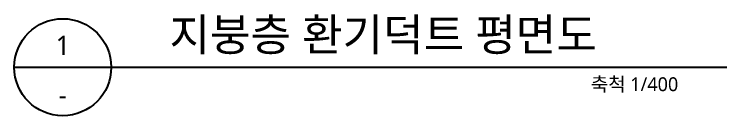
# Model space of a CAD drawing. Header units: millimetres. Extents: x 61566 to 667441, y 0 to 118800.
# Drawn here: x 566166 to 597030, y 5600 to 9994 of the extents above; entities that cross this region are included whole.
import ezdxf
from ezdxf.enums import TextEntityAlignment as Align

# ---------------------------------------------------------------- set-up
doc = ezdxf.new("R2010")
doc.units = ezdxf.units.MM
doc.header["$LTSCALE"] = 200
doc.layers.add('AA-MKXS', color=3, linetype='Continuous')
doc.styles.add('스타일1', font='malgun.ttf')

msp = doc.modelspace()

# ---------------------------------------------------------------- linework, layer by layer
at = {"layer": 'AA-MKXS', "color": 7}
msp.add_line((566166.5, 7700), (597029.9, 7700), dxfattribs=at)
msp.add_circle((568266.6, 7700), 2100.1, dxfattribs=at)

# ---------------------------------------------------------------- texts
at = {"layer": 'AA-MKXS', "linetype": 'Continuous', "style": '스타일1'}
msp.add_text('지붕층 환기덕트 평면도', height=1400, dxfattribs=at).set_placement((572887, 8409.3))
msp.add_text('1', height=840, dxfattribs=at).set_placement((568273.8, 8224), align=Align.CENTER)
msp.add_text('축척 1/400', height=600, dxfattribs=at).set_placement((594929.7, 6964.9), align=Align.MIDDLE_RIGHT)
at = {"layer": 'AA-MKXS', "style": '스타일1'}
msp.add_text('-', height=840, dxfattribs=at).set_placement((568266.6, 6499.4), align=Align.MIDDLE)

doc.saveas('drawing.dxf')
